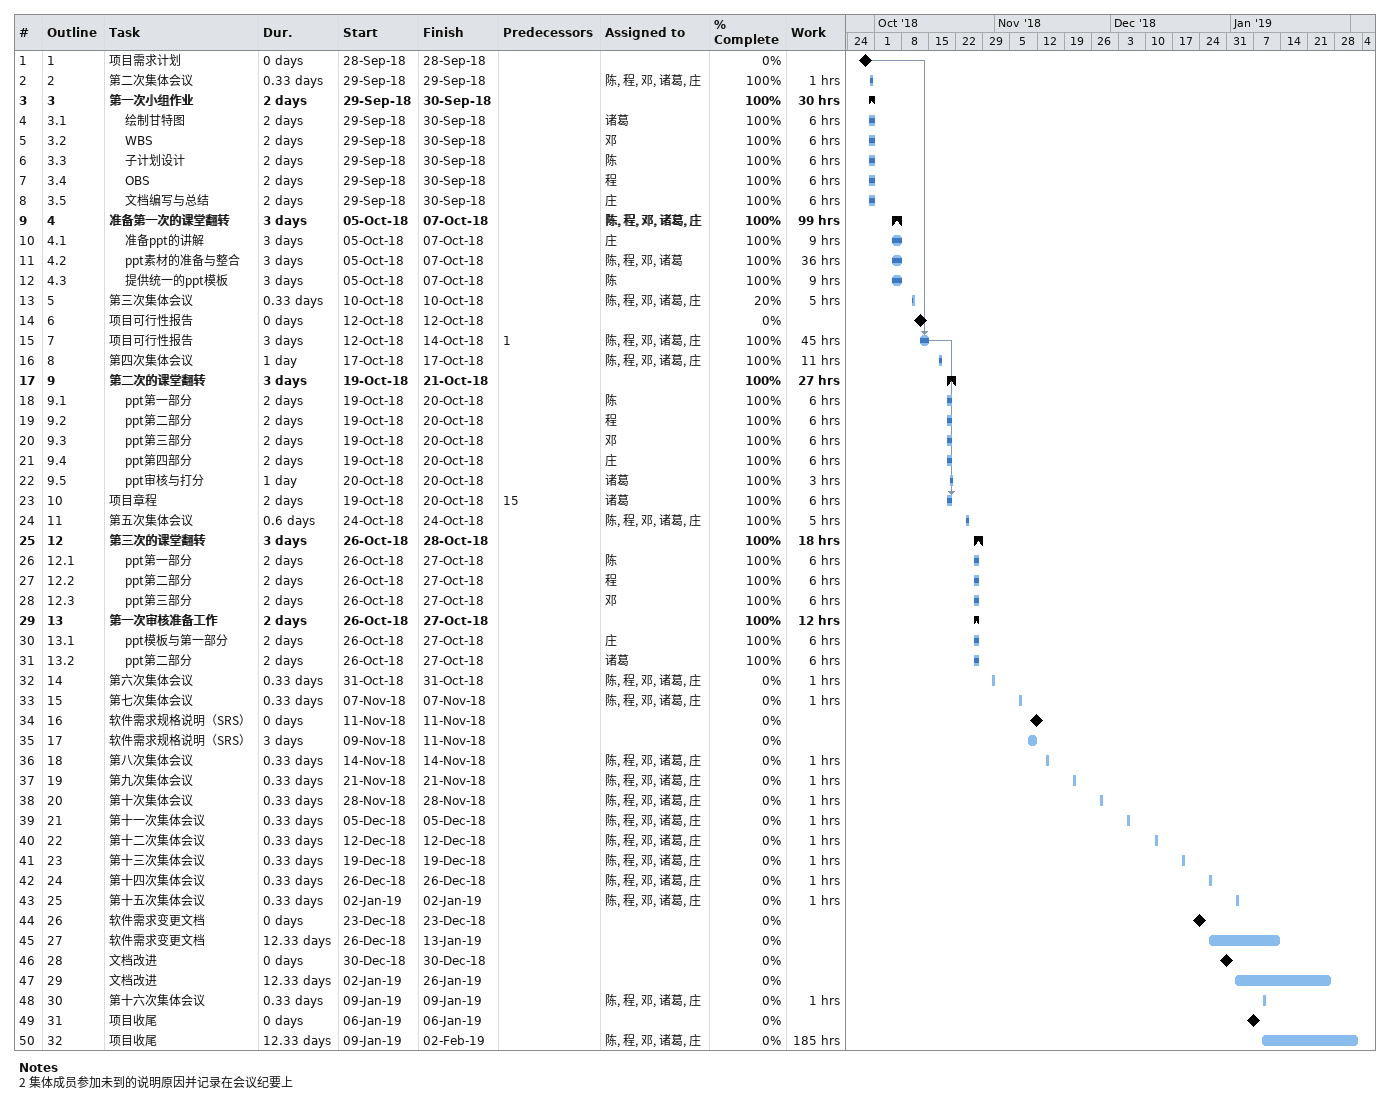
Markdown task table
| ID | WBS | Task | Duration | Start | Finish | Predecessors | Resources | % complete | Work (h) |
|---|---|---|---|---|---|---|---|---|---|
| 1 | 1 | 项目需求计划 | 0d | 2018-09-28 | 2018-09-28 |  |  | 0 |  |
| 2 | 2 | 第二次集体会议 | 0.33d | 2018-09-29 | 2018-09-29 |  | 陈, 程, 邓, 诸葛, 庄 | 100 | 1 |
| 3 | 3 | **第一次小组作业** | 2d | 2018-09-29 | 2018-09-30 |  |  | 100 | 30 |
| 4 | 3.1 | 绘制甘特图 | 2d | 2018-09-29 | 2018-09-30 |  | 诸葛 | 100 | 6 |
| 5 | 3.2 | WBS | 2d | 2018-09-29 | 2018-09-30 |  | 邓 | 100 | 6 |
| 6 | 3.3 | 子计划设计 | 2d | 2018-09-29 | 2018-09-30 |  | 陈 | 100 | 6 |
| 7 | 3.4 | OBS | 2d | 2018-09-29 | 2018-09-30 |  | 程 | 100 | 6 |
| 8 | 3.5 | 文档编写与总结 | 2d | 2018-09-29 | 2018-09-30 |  | 庄 | 100 | 6 |
| 9 | 4 | **准备第一次的课堂翻转** | 3d | 2018-10-05 | 2018-10-07 |  | 陈, 程, 邓, 诸葛, 庄 | 100 | 99 |
| 10 | 4.1 | 准备ppt的讲解 | 3d | 2018-10-05 | 2018-10-07 |  | 庄 | 100 | 9 |
| 11 | 4.2 | ppt素材的准备与整合 | 3d | 2018-10-05 | 2018-10-07 |  | 陈, 程, 邓, 诸葛 | 100 | 36 |
| 12 | 4.3 | 提供统一的ppt模板 | 3d | 2018-10-05 | 2018-10-07 |  | 陈 | 100 | 9 |
| 13 | 5 | 第三次集体会议 | 0.33d | 2018-10-10 | 2018-10-10 |  | 陈, 程, 邓, 诸葛, 庄 | 20 | 5 |
| 14 | 6 | 项目可行性报告 | 0d | 2018-10-12 | 2018-10-12 |  |  | 0 |  |
| 15 | 7 | 项目可行性报告 | 3d | 2018-10-12 | 2018-10-14 | 1 | 陈, 程, 邓, 诸葛, 庄 | 100 | 45 |
| 16 | 8 | 第四次集体会议 | 1d | 2018-10-17 | 2018-10-17 |  | 陈, 程, 邓, 诸葛, 庄 | 100 | 11 |
| 17 | 9 | **第二次的课堂翻转** | 3d | 2018-10-19 | 2018-10-21 |  |  | 100 | 27 |
| 18 | 9.1 | ppt第一部分 | 2d | 2018-10-19 | 2018-10-20 |  | 陈 | 100 | 6 |
| 19 | 9.2 | ppt第二部分 | 2d | 2018-10-19 | 2018-10-20 |  | 程 | 100 | 6 |
| 20 | 9.3 | ppt第三部分 | 2d | 2018-10-19 | 2018-10-20 |  | 邓 | 100 | 6 |
| 21 | 9.4 | ppt第四部分 | 2d | 2018-10-19 | 2018-10-20 |  | 庄 | 100 | 6 |
| 22 | 9.5 | ppt审核与打分 | 1d | 2018-10-20 | 2018-10-20 |  | 诸葛 | 100 | 3 |
| 23 | 10 | 项目章程 | 2d | 2018-10-19 | 2018-10-20 | 15 | 诸葛 | 100 | 6 |
| 24 | 11 | 第五次集体会议 | 0.6d | 2018-10-24 | 2018-10-24 |  | 陈, 程, 邓, 诸葛, 庄 | 100 | 5 |
| 25 | 12 | **第三次的课堂翻转** | 3d | 2018-10-26 | 2018-10-28 |  |  | 100 | 18 |
| 26 | 12.1 | ppt第一部分 | 2d | 2018-10-26 | 2018-10-27 |  | 陈 | 100 | 6 |
| 27 | 12.2 | ppt第二部分 | 2d | 2018-10-26 | 2018-10-27 |  | 程 | 100 | 6 |
| 28 | 12.3 | ppt第三部分 | 2d | 2018-10-26 | 2018-10-27 |  | 邓 | 100 | 6 |
| 29 | 13 | **第一次审核准备工作** | 2d | 2018-10-26 | 2018-10-27 |  |  | 100 | 12 |
| 30 | 13.1 | ppt模板与第一部分 | 2d | 2018-10-26 | 2018-10-27 |  | 庄 | 100 | 6 |
| 31 | 13.2 | ppt第二部分 | 2d | 2018-10-26 | 2018-10-27 |  | 诸葛 | 100 | 6 |
| 32 | 14 | 第六次集体会议 | 0.33d | 2018-10-31 | 2018-10-31 |  | 陈, 程, 邓, 诸葛, 庄 | 0 | 1 |
| 33 | 15 | 第七次集体会议 | 0.33d | 2018-11-07 | 2018-11-07 |  | 陈, 程, 邓, 诸葛, 庄 | 0 | 1 |
| 34 | 16 | 软件需求规格说明（SRS） | 0d | 2018-11-11 | 2018-11-11 |  |  | 0 |  |
| 35 | 17 | 软件需求规格说明（SRS） | 3d | 2018-11-09 | 2018-11-11 |  |  | 0 |  |
| 36 | 18 | 第八次集体会议 | 0.33d | 2018-11-14 | 2018-11-14 |  | 陈, 程, 邓, 诸葛, 庄 | 0 | 1 |
| 37 | 19 | 第九次集体会议 | 0.33d | 2018-11-21 | 2018-11-21 |  | 陈, 程, 邓, 诸葛, 庄 | 0 | 1 |
| 38 | 20 | 第十次集体会议 | 0.33d | 2018-11-28 | 2018-11-28 |  | 陈, 程, 邓, 诸葛, 庄 | 0 | 1 |
| 39 | 21 | 第十一次集体会议 | 0.33d | 2018-12-05 | 2018-12-05 |  | 陈, 程, 邓, 诸葛, 庄 | 0 | 1 |
| 40 | 22 | 第十二次集体会议 | 0.33d | 2018-12-12 | 2018-12-12 |  | 陈, 程, 邓, 诸葛, 庄 | 0 | 1 |
| 41 | 23 | 第十三次集体会议 | 0.33d | 2018-12-19 | 2018-12-19 |  | 陈, 程, 邓, 诸葛, 庄 | 0 | 1 |
| 42 | 24 | 第十四次集体会议 | 0.33d | 2018-12-26 | 2018-12-26 |  | 陈, 程, 邓, 诸葛, 庄 | 0 | 1 |
| 43 | 25 | 第十五次集体会议 | 0.33d | 2019-01-02 | 2019-01-02 |  | 陈, 程, 邓, 诸葛, 庄 | 0 | 1 |
| 44 | 26 | 软件需求变更文档 | 0d | 2018-12-23 | 2018-12-23 |  |  | 0 |  |
| 45 | 27 | 软件需求变更文档 | 12.33d | 2018-12-26 | 2019-01-13 |  |  | 0 |  |
| 46 | 28 | 文档改进 | 0d | 2018-12-30 | 2018-12-30 |  |  | 0 |  |
| 47 | 29 | 文档改进 | 12.33d | 2019-01-02 | 2019-01-26 |  |  | 0 |  |
| 48 | 30 | 第十六次集体会议 | 0.33d | 2019-01-09 | 2019-01-09 |  | 陈, 程, 邓, 诸葛, 庄 | 0 | 1 |
| 49 | 31 | 项目收尾 | 0d | 2019-01-06 | 2019-01-06 |  |  | 0 |  |
| 50 | 32 | 项目收尾 | 12.33d | 2019-01-09 | 2019-02-02 |  | 陈, 程, 邓, 诸葛, 庄 | 0 | 185 |

Notes
- 2: 集体成员参加 未到的说明原因并记录在会议纪要上
